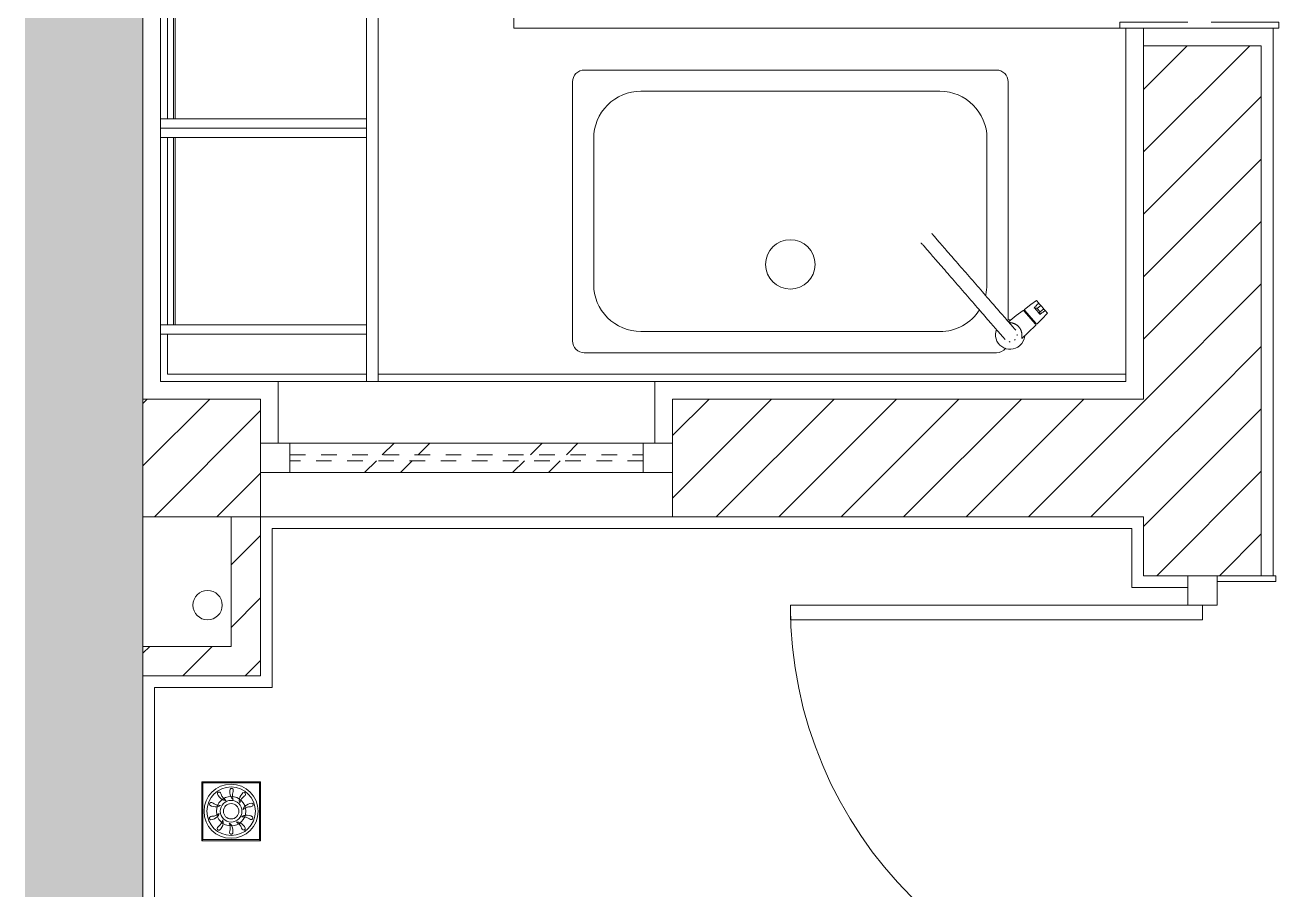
# Model space of a CAD drawing. Header units: millimetres. Extents: x 2743 to 23161, y 1473 to 16816.
# Drawn here: x 5790 to 7920, y 4401 to 5870 of the extents above; entities that cross this region are included whole.
import ezdxf

# ---------------------------------------------------------------- set-up
doc = ezdxf.new("R2010")
doc.units = ezdxf.units.MM
doc.linetypes.add('JZ-I-虚线', pattern=[52.92, 26.46, -26.46])
for name, color, linetype, lineweight, true_color in [('A-DETL-2', 250, 'Continuous', 5, 0x333333), ('A-DETL-GENF-4', 1, 'Continuous', 5, 0xff0000), ('A-DOOR', 30, 'Continuous', 9, 0xff7f00), ('A-DOOR-1', 4, 'Continuous', 9, 0x00ffff), ('A-DOOR-2', 4, 'Continuous', 5, 0x00ffff), ('A-GENM-5', 7, 'Continuous', 9, 0x008000), ('A-GENM-6', 7, 'Continuous', 5, 0x008000), ('A-GENM-9', 7, 'Continuous', 9, 0xff8080), ('A-GLAZ', 4, 'Continuous', 18, 0x00ffff), ('A-GLAZ-1', 4, 'JZ-I-虚线', 9, 0x00ffff), ('A-GLAZ-CWMG', 7, 'Continuous', 9, 0x00c8c8), ('A-GLAZ-CWMG-1', 9, 'Continuous', 5, 0x808080), ('A-新建墙体', 7, 'Continuous', 18, 0x848400), ('A-新建墙体-1', 9, 'Continuous', 18, 0x808080), ('A-新建墙体-2', 9, 'Continuous', 5, 0x808080), ('A-新建墙体-3', 7, 'Continuous', 9, 0xff8080), ('F-SPRN-1', 1, 'Continuous', 5, 0xff0000), ('P-PIPE-1', 3, 'Continuous', 9, 0x00ff00), ('P-PIPE-2', 3, 'Continuous', 5, 0x00ff00), ('Q-CASE', 7, 'Continuous', 9, 0x7f5f3f), ('Q-CASE-1', 7, 'Continuous', 9, 0x7f603f), ('Q-CASE-2', 7, 'Continuous', 5, 0x7f603f), ('Q-CASE-3', 7, 'Continuous', 5, 0x7f5f3f)]:
    doc.layers.add(name, color=color, linetype=linetype, lineweight=lineweight, true_color=true_color)
pattern_1 = [(45, (7626.65, 1984.6), (-53.033, 53.033), [])]

# ---------------------------------------------------------------- blocks, each defined once
blk = doc.blocks.new('窗嵌板_单扇平开无框铝窗 - 窗嵌板_单扇平开无框铝窗-14616557-02平面布置及立面索引')
at = {"layer": 'A-GLAZ-1'}
for p, q in [((-300, -5), (-300, 5)), ((-300, 5), (300, 5)), ((300, 5), (300, -5)), ((300, -5), (-300, -5))]:
    blk.add_line(p, q, dxfattribs=at)
blk = doc.blocks.new('矩形竖梃 - 矩形竖梃-V8-02平面布置及立面索引')
at = {"layer": 'A-GLAZ-CWMG'}
for p, q in [((0, 25), (-50, 25)), ((-50, 25), (-50, 5)), ((0, -25), (0, 25)), ((-50, -5.5), (-50, -25)), ((-50, -25), (0, -25))]:
    blk.add_line(p, q, dxfattribs=at)
blk = doc.blocks.new('矩形竖梃 - 矩形竖梃-V9-02平面布置及立面索引')
at = {"layer": 'A-GLAZ-CWMG'}
for p, q in [((-50, 25), (0, 25)), ((-50, 5), (-50, 25)), ((0, 25), (0, -25)), ((-50, -25), (-50, -5.5)), ((0, -25), (-50, -25))]:
    blk.add_line(p, q, dxfattribs=at)
blk = doc.blocks.new('矩形竖梃 - 矩形竖梃-V10-02平面布置及立面索引')
at = {"layer": 'A-GLAZ-CWMG-1'}
h = blk.add_hatch(dxfattribs=at)
h.set_pattern_fill('FP_4', color=256, style=0, pattern_type=2)
h.set_pattern_definition([(45, (0, 0), (-125.724, 125.724), []), (45, (0, 190.5), (-125.724, 125.724), [])])
h.paths.add_polyline_path([(-943.9, 3125), (-786.6, 3125), (-786.6, 3145), (-1386.6, 3145), (-1386.6, 3125)], flags=0)
h.paths.add_polyline_path([(-1386.6, 3155), (-786.6, 3155.5), (-786.6, 3175), (-1386.6, 3175), (-1386.6, 3155.5)], flags=0)
at = {"layer": 'A-GLAZ-CWMG'}
for p, q in [((-786.6, 3175), (-1386.6, 3175)), ((-786.6, 3125), (-1386.6, 3125))]:
    blk.add_line(p, q, dxfattribs=at)
blk = doc.blocks.new('门嵌板_单开门2 - 门嵌板_单开门2-14619621-02平面布置及立面索引')
at = {"layer": 'A-DOOR-2'}
for p, q in [((350, 700), (325, 700)), ((325, 700), (325, 0)), ((350, 0), (350, 700)), ((350, 0), (325, 0))]:
    blk.add_line(p, q, dxfattribs=at)
blk.add_arc((350, 0), 700, 90, 180, dxfattribs=at)
blk = doc.blocks.new('矩形竖梃 - 矩形竖梃-14614923-02平面布置及立面索引')
at = {"layer": 'A-GLAZ-CWMG'}
for p, q in [((0, 25), (-50, 25)), ((0, -25), (0, 25)), ((-50, 0), (-50, -25)), ((-50, -25), (0, -25))]:
    blk.add_line(p, q, dxfattribs=at)
blk = doc.blocks.new('JZ-I-金属门套_门楣 - JZ-I-金属门套_门楣-14991149-02平面布置及立面索引')
at = {"layer": 'A-DOOR'}
for p, q in [((-390, 15), (-400, 15)), ((-400, 15), (-400, 10)), ((-390, -85), (-390, 15)), ((400, 15), (390, 15)), ((390, 15), (390, -85)), ((400, 10), (400, 15))]:
    blk.add_line(p, q, dxfattribs=at)
blk = doc.blocks.new('JZ-I-L型台面_薄台面 - 标准-14989255-02平面布置及立面索引')
at = {"layer": 'Q-CASE-2'}
for p, q in [((56.7, -12), (56.7, -350)), ((56.7, -12), (124.7, -12)), ((140.7, -12), (458.7, -12)), ((490.7, -12), (1258.7, -12)), ((1290.7, -12), (1488.7, -12)), ((1504.7, -12), (1944.7, -12)), ((1960.7, -12), (2158.7, -12)), ((2190.7, -12), (2958.7, -12)), ((2974.7, -12), (3022.7, -12)), ((3022.7, -12), (3022.7, -350)), ((56.7, -370), (56.7, -1640)), ((3022.7, -370), (3022.7, -600)), ((644.7, -600), (644.7, -1630)), ((644.7, -600), (3034.7, -600)), ((644.7, -1630), (644.7, -600)), ((644.7, -600), (3022.7, -600)), ((3022.7, -600), (3034.7, -600))]:
    blk.add_line(p, q, dxfattribs=at)
blk = doc.blocks.new('LH-I-装饰板 - 标准-14738857-02平面布置及立面索引')
at = {"layer": 'Q-CASE-3'}
for p, q in [((-10, 2990), (10, 2990)), ((-10, 2990), (-10, 0)), ((10, 2990), (10, 0)), ((10, 0), (-10, 0))]:
    blk.add_line(p, q, dxfattribs=at)
blk = doc.blocks.new('LH-I-橱柜吊柜_对开吊柜-600_1100宽 - 宽800x深370x高700-14524510-02平面布置及立面索引')
at = {"layer": 'Q-CASE-2'}
for p, q in [((-384, 0), (-400, 0)), ((-400, 0), (-400, -350)), ((-384, -350), (-384, 0)), ((400, 0), (384, 0)), ((384, 0), (384, -350)), ((400, -350), (400, 0)), ((384, -22), (-384, -22)), ((-384, -25), (384, -25))]:
    blk.add_line(p, q, dxfattribs=at)
blk = doc.blocks.new('LH-I-橱柜吊柜_单开吊柜-250_600宽 - 宽350x深370x高700-14739465-02平面布置及立面索引')
at = {"layer": 'Q-CASE-2'}
for p, q in [((-175, 350), (-175, 0)), ((-159, 0), (-159, 350)), ((159, 350), (159, 0)), ((175, 0), (175, 350)), ((159, 25), (-159, 25)), ((-159, 22), (159, 22)), ((-175, 0), (-159, 0)), ((159, 0), (175, 0))]:
    blk.add_line(p, q, dxfattribs=at)
blk = doc.blocks.new('LH-I-高抛龙头 - 标准-13362268-02平面布置及立面索引')
at = {"layer": 'P-PIPE-2'}
for p, q in [((45.5, 14.3), (44.2, 14.3)), ((44.2, 10.1), (44.2, 14.3)), ((44.2, 14.3), (44.2, -14.3)), ((45.5, 14.3), (45.5, -14.3)), ((63.6, 3.2), (63.6, -4.5)), ((71.6, 3.2), (63.6, 3.2)), ((71.6, 8.5), (71.6, 14.3)), ((71.6, -4.5), (71.6, 3.2)), ((44.2, -13.2), (44.2, -10.1)), ((44.2, -14.3), (45.5, -14.3)), ((45.5, -14.3), (45.5, -10.1)), ((63.6, -4.5), (71.6, -4.5)), ((71.6, -14.3), (71.6, -8.5))]:
    blk.add_line(p, q, dxfattribs=at)
at = {"layer": 'P-PIPE-2', "flags": 128}
for points in [[(-12, 217), (-12, 216.9), (-12, 216.6), (-12, 216.2), (-12, 215.6), (-12, 214.8), (-12, 213.8), (-12, 212.7), (-12, 211.4), (-12, 210), (-12, 208.4), (-12, 206.6), (-12, 204.7), (-12, 202.6), (-12, 200.4), (-12, 198), (-12, 195.5), (-12, 192.8), (-12, 190), (-12, 187.1), (-12, 184.1), (-12, 180.9), (-12, 177.6), (-12, 174.2), (-12, 170.7), (-12, 167.1), (-12, 163.4), (-12, 159.6), (-12, 155.7), (-12, 151.8), (-12, 147.8), (-12, 143.7), (-12, 139.6), (-12, 135.4), (-12, 131.2), (-12, 126.9), (-12, 122.6), (-12, 118.3), (-12, 114), (-12, 109.6), (-12, 105.3), (-12, 101), (-12, 96.7), (-12, 92.4), (-12, 88.1), (-12, 83.8), (-12, 79.6), (-12, 75.5), (-12, 71.4), (-12, 67.3), (-12, 63.3), (-12, 59.4), (-12, 55.6), (-12, 51.9), (-12, 48.2), (-12, 44.6), (-12, 41.2), (-12, 37.8), (-12, 34.6), (-12, 31.5), (-12, 28.5), (-12, 25.6), (-12, 22.9), (-12, 20.3), (-12, 17.8), (-12, 15.5), (-12, 13.4), (-12, 11.4), (-12, 9.5), (-12, 7.8), (-12, 6.3), (-12, 4.9), (-12, 3.7), (-12, 2.7), (-12, 1.8), (-12, 1.1), (-12, 0.6), (-12, 0.2), (-12, 0), (-12, 0)], [(12, 0), (12, 0.1), (12, 0.3), (12, 0.8), (12, 1.4), (12, 2.2), (12, 3.1), (12, 4.2), (12, 5.5), (12, 7), (12, 8.6), (12, 10.3), (12, 12.3), (12, 14.3), (12, 16.6), (12, 18.9), (12, 21.5), (12, 24.1), (12, 26.9), (12, 29.8), (12, 32.9), (12, 36.1), (12, 39.4), (12, 42.8), (12, 46.3), (12, 49.9), (12, 53.6), (12, 57.3), (12, 61.2), (12, 65.2), (12, 69.2), (12, 73.2), (12, 77.4), (12, 81.6), (12, 85.8), (12, 90), (12, 94.3), (12, 98.6), (12, 103), (12, 107.3), (12, 111.6), (12, 116), (12, 120.3), (12, 124.6), (12, 128.9), (12, 133.1), (12, 137.3), (12, 141.5), (12, 145.6), (12, 149.6), (12, 153.6), (12, 157.5), (12, 161.4), (12, 165.1), (12, 168.8), (12, 172.3), (12, 175.8), (12, 179.1), (12, 182.4), (12, 185.5), (12, 188.5), (12, 191.3), (12, 194.1), (12, 196.7), (12, 199.1), (12, 201.4), (12, 203.6), (12, 205.6), (12, 207.5), (12, 209.2), (12, 210.7), (12, 212.1), (12, 213.3), (12, 214.3), (12, 215.2), (12, 215.9), (12, 216.4), (12, 216.7), (12, 216.9), (12, 217)], [(11.3, 18), (28.9, 17.4), (43.5, 16.4)], [(43.5, 16.4), (43.6, 16.4), (43.6, 16.4), (43.6, 16.4), (43.6, 16.4), (43.7, 16.4), (43.7, 16.4), (43.7, 16.4), (43.8, 16.4), (43.8, 16.4), (43.8, 16.3), (43.8, 16.3), (43.9, 16.3), (43.9, 16.3), (43.9, 16.3), (43.9, 16.3), (44, 16.2), (44, 16.2), (44, 16.2), (44, 16.2), (44, 16.2), (44.1, 16.1), (44.1, 16.1), (44.1, 16.1), (44.1, 16.1), (44.1, 16), (44.1, 16), (44.1, 16), (44.2, 16), (44.2, 15.9), (44.2, 15.9), (44.2, 15.9), (44.2, 15.8), (44.2, 15.8), (44.2, 15.8), (44.2, 15.8), (44.2, 15.7), (44.2, 15.7), (44.2, 15.7)], [(44.2, 15.7), (44.2, 15.7), (44.2, 15.6), (44.2, 15.6), (44.2, 15.5), (44.2, 15.4), (44.2, 15.2), (44.2, 15.1), (44.2, 14.9), (44.2, 14.7), (44.2, 14.4), (44.2, 14.2), (44.2, 13.9), (44.2, 13.6), (44.2, 13.3), (44.2, 12.9), (44.2, 12.6), (44.2, 12.2), (44.2, 11.8), (44.2, 11.4)], [(44.2, -15.7), (44.2, -15.7), (44.2, -15.6), (44.2, -15.6), (44.2, -15.5), (44.2, -15.4), (44.2, -15.2), (44.2, -15.1), (44.2, -14.9), (44.2, -14.7), (44.2, -14.4), (44.2, -14.2), (44.2, -13.9), (44.2, -13.6), (44.2, -13.3), (44.2, -12.9), (44.2, -12.6), (44.2, -12.2), (44.2, -11.8), (44.2, -11.4), (44.2, -10.9), (44.2, -10.5), (44.2, -10), (44.2, -9.5), (44.2, -9), (44.2, -8.5), (44.2, -7.9), (44.2, -7.4), (44.2, -6.8), (44.2, -6.3), (44.2, -5.7), (44.2, -5.1), (44.2, -4.5), (44.2, -3.9), (44.2, -3.3), (44.2, -2.7), (44.2, -2), (44.2, -1.4), (44.2, -0.8), (44.2, -0.2), (44.2, 0.5), (44.2, 1.1), (44.2, 1.7), (44.2, 2.3), (44.2, 3), (44.2, 3.6), (44.2, 4.2), (44.2, 4.8), (44.2, 5.4), (44.2, 6), (44.2, 6.5), (44.2, 7.1), (44.2, 7.6), (44.2, 8.2), (44.2, 8.7), (44.2, 9.2), (44.2, 9.7), (44.2, 10.2), (44.2, 10.7), (44.2, 11.1), (44.2, 11.6), (44.2, 12), (44.2, 12.4), (44.2, 12.8), (44.2, 13.1), (44.2, 13.4), (44.2, 13.8), (44.2, 14), (44.2, 14.3), (44.2, 14.6), (44.2, 14.8), (44.2, 15), (44.2, 15.2), (44.2, 15.3), (44.2, 15.4), (44.2, 15.5), (44.2, 15.6), (44.2, 15.7), (44.2, 15.7), (44.2, 15.7)], [(44.2, 10.9), (44.2, 10.5), (44.2, 10)], [(45.5, 15.2), (45.5, 15.3), (45.5, 15.3), (45.5, 15.4), (45.5, 15.4), (45.5, 15.4), (45.5, 15.5), (45.5, 15.5), (45.5, 15.5), (45.6, 15.6), (45.6, 15.6), (45.6, 15.6), (45.6, 15.7), (45.6, 15.7), (45.6, 15.7), (45.7, 15.8), (45.7, 15.8), (45.7, 15.8), (45.7, 15.8), (45.7, 15.9), (45.8, 15.9), (45.8, 15.9), (45.8, 15.9), (45.9, 16), (45.9, 16), (45.9, 16), (45.9, 16), (46, 16), (46, 16.1), (46, 16.1), (46.1, 16.1), (46.1, 16.1), (46.1, 16.1), (46.2, 16.1), (46.2, 16.1), (46.2, 16.1), (46.3, 16.1), (46.3, 16.2), (46.4, 16.2), (46.4, 16.2), (46.4, 16.2), (46.4, 16.2)], [(45.5, 13.4), (45.5, 13.7), (45.5, 13.9), (45.5, 14.1), (45.5, 14.4), (45.5, 14.6), (45.5, 14.7), (45.5, 14.9), (45.5, 15), (45.5, 15.1), (45.5, 15.2), (45.5, 15.2), (45.5, 15.2), (45.5, 15.2)], [(45.5, 15.2), (45.5, 15.2), (45.5, 15.2), (45.5, 15.1), (45.5, 15.1), (45.5, 14.9), (45.5, 14.8), (45.5, 14.7), (45.5, 14.5), (45.5, 14.3), (45.5, 14), (45.5, 13.8), (45.5, 13.5), (45.5, 13.2), (45.5, 12.9), (45.5, 12.6), (45.5, 12.2), (45.5, 11.9), (45.5, 11.5), (45.5, 11.1), (45.5, 10.6), (45.5, 10.2), (45.5, 9.7), (45.5, 9.2), (45.5, 8.7), (45.5, 8.2), (45.5, 7.7), (45.5, 7.2), (45.5, 6.6), (45.5, 6.1), (45.5, 5.5), (45.5, 5), (45.5, 4.4), (45.5, 3.8), (45.5, 3.2), (45.5, 2.6), (45.5, 2), (45.5, 1.4), (45.5, 0.8), (45.5, 0.2), (45.5, -0.4), (45.5, -1.1), (45.5, -1.7), (45.5, -2.3), (45.5, -2.9), (45.5, -3.5), (45.5, -4.1), (45.5, -4.6), (45.5, -5.2), (45.5, -5.8), (45.5, -6.3), (45.5, -6.9), (45.5, -7.4), (45.5, -8), (45.5, -8.5), (45.5, -9), (45.5, -9.5), (45.5, -9.9), (45.5, -10.4), (45.5, -10.8), (45.5, -11.2), (45.5, -11.6), (45.5, -12), (45.5, -12.4), (45.5, -12.7), (45.5, -13.1), (45.5, -13.4), (45.5, -13.7), (45.5, -13.9), (45.5, -14.1), (45.5, -14.4), (45.5, -14.6), (45.5, -14.7), (45.5, -14.9), (45.5, -15), (45.5, -15.1), (45.5, -15.2), (45.5, -15.2), (45.5, -15.2), (45.5, -15.2)], [(46.4, 16.2), (60.2, 15.4), (71.6, 14.3)], [(43.5, -16.4), (25.4, -17.6), (10.7, -18)], [(44.2, -15.7), (44.2, -15.7), (44.2, -15.7), (44.2, -15.8), (44.2, -15.8), (44.2, -15.8), (44.2, -15.9), (44.2, -15.9), (44.2, -15.9), (44.2, -16), (44.1, -16), (44.1, -16), (44.1, -16), (44.1, -16.1), (44.1, -16.1), (44.1, -16.1), (44.1, -16.1), (44, -16.2), (44, -16.2), (44, -16.2), (44, -16.2), (44, -16.2), (43.9, -16.3), (43.9, -16.3), (43.9, -16.3), (43.9, -16.3), (43.8, -16.3), (43.8, -16.3), (43.8, -16.4), (43.8, -16.4), (43.7, -16.4), (43.7, -16.4), (43.7, -16.4), (43.6, -16.4), (43.6, -16.4), (43.6, -16.4), (43.6, -16.4), (43.5, -16.4), (43.5, -16.4)], [(44.2, -10.7), (44.2, -11.1), (44.2, -11.6), (44.2, -12)], [(44.2, -13.4), (44.2, -13.8), (44.2, -14), (44.2, -14.3), (44.2, -14.6), (44.2, -14.8), (44.2, -15), (44.2, -15.2), (44.2, -15.3), (44.2, -15.4), (44.2, -15.5), (44.2, -15.6), (44.2, -15.7), (44.2, -15.7), (44.2, -15.7)], [(45.5, -15.2), (45.5, -15.2), (45.5, -15.2), (45.5, -15.1), (45.5, -15.1), (45.5, -14.9), (45.5, -14.8), (45.5, -14.7), (45.5, -14.5), (45.5, -14.3), (45.5, -14), (45.5, -13.8), (45.5, -13.5), (45.5, -13.2), (45.5, -12.9), (45.5, -12.6), (45.5, -12.2), (45.5, -11.9), (45.5, -11.5), (45.5, -11.1), (45.5, -10.6), (45.5, -10.2)], [(46.4, -16.2), (46.4, -16.2), (46.4, -16.2), (46.3, -16.2), (46.3, -16.1), (46.3, -16.1), (46.2, -16.1), (46.2, -16.1), (46.1, -16.1), (46.1, -16.1), (46.1, -16.1), (46, -16.1), (46, -16.1), (46, -16), (45.9, -16), (45.9, -16), (45.9, -16), (45.9, -16), (45.8, -16), (45.8, -15.9), (45.8, -15.9), (45.7, -15.9), (45.7, -15.8), (45.7, -15.8), (45.7, -15.8), (45.7, -15.8), (45.6, -15.7), (45.6, -15.7), (45.6, -15.7), (45.6, -15.6), (45.6, -15.6), (45.6, -15.6), (45.5, -15.5), (45.5, -15.5), (45.5, -15.5), (45.5, -15.4), (45.5, -15.4), (45.5, -15.4), (45.5, -15.3), (45.5, -15.3), (45.5, -15.3), (45.5, -15.2)], [(71.6, -14.3), (57.8, -15.6), (46.4, -16.2)]]:
    blk.add_lwpolyline(points, dxfattribs=at)
at = {"layer": 'P-PIPE-2'}
for radius, start, end in [(25, 118.3347, 270), (25, 46.9516, 62.3141), (12.2, 176.6565, 184.4797), (12.2, 355.5203, 3.4649), (12.2, 220.5203, 229.4797), (12.2, 265.5203, 270), (12.2, 270, 274.4797), (25, 270, 313.0484), (12.2, 310.5203, 319.4797)]:
    blk.add_arc((0, 0), radius, start, end, dxfattribs=at)
for points, knots in [([(11.6, 16.8), (11.7, 16.7), (11.8, 16.7), (12, 16.5), (12.3, 16.1), (13, 15.5), (13.7, 14.8), (14.1, 14.3), (14.4, 14), (14.6, 13.8), (14.8, 13.5), (15, 13.2), (15.5, 12.6), (16.1, 11.7), (16.7, 10.7), (17.2, 9.9), (17.5, 9.2), (17.8, 8.6), (18.2, 7.6), (18.6, 6.4), (19.1, 4.9), (19.4, 3.3), (19.5, 1.7), (19.6, 0), (19.5, -1.7), (19.4, -3.3), (19.1, -4.9), (18.6, -6.4), (18.2, -7.6), (17.8, -8.4), (17.6, -8.9), (17.5, -9.3), (17.3, -9.7), (16.9, -10.4), (16.5, -11.1), (15.9, -12), (15.3, -12.8), (14.9, -13.3), (14.6, -13.7), (14.5, -13.9), (14.1, -14.4), (13.6, -14.9), (12.8, -15.7), (12.1, -16.3), (11.7, -16.7), (11.6, -16.8), (11.4, -17), (11.1, -17.4), (10.8, -17.9), (10.7, -18), (10.7, -18)], [0.1111111, 0.1111111, 0.1111111, 0.1111111, 0.1180556, 0.125, 0.1388889, 0.1666667, 0.1944444, 0.2083333, 0.2152778, 0.2222222, 0.2291667, 0.2361111, 0.25, 0.2777778, 0.3055556, 0.3194444, 0.3333333, 0.3472222, 0.3611111, 0.3888889, 0.4166667, 0.4444444, 0.4722222, 0.5, 0.5277778, 0.5555556, 0.5833333, 0.6111111, 0.6388889, 0.6527778, 0.6597222, 0.6666667, 0.6770833, 0.6875, 0.7083333, 0.7291667, 0.75, 0.7708333, 0.7760417, 0.78125, 0.7916667, 0.8125, 0.8333333, 0.875, 0.8854167, 0.890625, 0.8958333, 0.9166667, 0.9583333, 1, 1, 1, 1]), ([(60.5, -7.5), (60.8, -5.7), (61, -2.1), (60.9, 3.3), (60.7, 6.3), (60.5, 7.6)], [0, 0, 0, 0, 0.4, 0.7, 1, 1, 1, 1]), ([(64.2, 3.4), (64.2, 3.5), (64.1, 3.6), (63.8, 3.8), (63.6, 3.9), (63.4, 4.1), (63.1, 4.3), (62.8, 4.6), (62.3, 5.1), (61.6, 5.9), (60.9, 7), (60.5, 7.6)], [-0.6, -0.6, -0.6, -0.6, -0.5, -0.45, -0.4, -0.35, -0.3, -0.25, -0.2, -0.1, 0, 0, 0, 0]), ([(60.5, -7.5), (61, -6.6), (61.6, -5.6), (62.3, -4.7), (62.8, -4.2), (63.2, -3.9), (63.5, -3.7), (63.6, -3.6), (63.7, -3.6)], [-1, -1, -1, -1, -0.875, -0.8125, -0.75, -0.6875, -0.625, -0.5834944, -0.5834944, -0.5834944, -0.5834944])]:
    blk.add_open_spline(points, degree=3, knots=knots, dxfattribs=at)
for points in [[(60.5, 7.6), (62.4, 7.7), (66.1, 8), (69.7, 8.3), (71.6, 8.5)], [(71.6, 3.3), (71.6, 3.6), (71.6, 5.1), (71.6, 8.6)], [(71.6, -8.5), (69.7, -8.2), (66.1, -7.8), (62.4, -7.6), (60.5, -7.5)], [(71.6, -8.5), (71.6, -6.9), (71.6, -6.2), (71.6, -5.9)]]:
    blk.add_open_spline(points, degree=3, dxfattribs=at)
blk = doc.blocks.new('I-X-厨盆-平面详图 - I-X-厨盆-平面详图-13362273-02平面布置及立面索引')
at = {"layer": 'A-GENM-6'}
for p, q in [((350, 0), (-350, 0)), ((370, -460), (370, -20)), ((-254, -36), (254, -36)), ((-370, -55.4), (-370, -83.6)), ((-370, -83.6), (-370, -460)), ((-334, -364), (-334, -116)), ((334, -116), (334, -364)), ((254, -444), (-254, -444)), ((-350, -480), (350, -480))]:
    blk.add_line(p, q, dxfattribs=at)
blk.add_circle((0, -150), 42, dxfattribs=at)
for centre, radius, start, end in [((-350, -20), 20, 90, 143.2088), ((350, -20), 20, 360, 90), ((-254, -116), 80, 90, 147.5492), ((254, -116), 80, 360, 90), ((-254, -116), 80, 167.2055, 180), ((-254, -364), 80, 180, 270), ((254, -364), 80, 270, 0), ((-350, -460), 20, 180, 270), ((350, -460), 20, 270, 0)]:
    blk.add_arc(centre, radius, start, end, dxfattribs=at)
blk = doc.blocks.new('LH-I-洗衣机地漏 - 洗衣机地漏-13738707-02平面布置及立面索引')
at = {"layer": 'A-DETL-GENF-4'}
for p, q in [((-50, 50), (50, 50)), ((-50, 50), (-50, -50)), ((-48.2, 48.2), (-50, 50)), ((-48.2, 48.2), (48.2, 48.2)), ((-48.2, 48.2), (-48.2, -48.2)), ((48.2, 48.2), (50, 50)), ((48.2, -48.2), (48.2, 48.2)), ((50, -50), (50, 50)), ((-18, 9.8), (-19.1, 9.1)), ((-8.9, 18.5), (-10.2, 18.5)), ((3.6, 20.2), (2.5, 21)), ((14.7, 14.3), (14.3, 15.6)), ((20.2, 3), (20.7, 4.3)), ((-20.2, -3.6), (-20.6, -4.9)), ((-14.3, -14.7), (-13.9, -16)), ((-3, -20.2), (-2, -21.1)), ((9.3, -18.2), (10.7, -18.3)), ((18.2, -9.3), (19.3, -8.6)), ((-50, -50), (-48.2, -48.2)), ((-50, -50), (50, -50)), ((-48.2, -48.2), (48.2, -48.2)), ((50, -50), (48.2, -48.2))]:
    blk.add_line(p, q, dxfattribs=at)
for centre, radius, start, end in [((0, 0), 46, 0, 180), ((0, 0), 41.2, 0, 180), ((0, 0), 25, 0, 180), ((-20.5, 29.8), 2.86, 25.1603, 186.7161), ((-5.6, 36.6), 19.1, 201.8849, 240.359), ((-172.3, -41.5), 170.6, 23.7101, 25.1603), ((-0.5, 33.7), 17, 203.1152, 220.9288), ((8.7, 41.7), 29.1, 220.9288, 232.952), ((16.8, 33), 19.1, 166.1935, 204.6675), ((0.8, 36.1), 2.86, 349.4688, 151.0247), ((9.6, 29.6), 11.1, 204.6675, 230.8871), ((19.3, 27.7), 17, 167.4237, 185.2374), ((31.4, 28.8), 29.1, 185.2374, 197.2605), ((-164.1, 66.8), 170.6, 348.0186, 349.4688), ((32.9, 17), 19.1, 130.502, 168.976), ((31.8, 11.2), 17, 131.7322, 149.5459), ((21.7, 28.9), 2.86, 313.7774, 115.3332), ((-94.3, 150), 170.6, 312.3272, 313.7774), ((0, 0), 46, 180, 360), ((-34, 12.2), 2.86, 60.8517, 222.4076), ((-25.9, 26.4), 19.1, 237.5764, 276.0504), ((-115.7, -134.2), 170.6, 59.4016, 60.8517), ((-20.1, 27.1), 17, 238.8066, 256.6203), ((-17.3, 38.9), 29.1, 256.6203, 268.6434), ((-25, 18.5), 11.1, 276.0504, 302.27), ((0, 0), 18.4, 0, 180), ((-9.5, 29.6), 11.1, 240.359, 266.5786), ((0, 0), 13.1, 0, 180), ((25, 18.5), 11.1, 168.976, 195.1956), ((42.3, 5.1), 29.1, 149.5459, 161.569), ((37.3, -20.6), 29.1, 113.8545, 125.8776), ((31.1, 0.4), 11.1, 133.2846, 159.5042), ((36.6, -5.4), 19.1, 94.8105, 133.2846), ((32.4, -9.4), 17, 96.0408, 113.8545), ((10.9, 176.9), 170.6, 276.6357, 278.0859), ((34.5, 10.8), 2.86, 278.0859, 79.6417), ((0, 0), 41.2, 180, 360), ((-34.2, -11.7), 2.86, 99.6286, 261.1844), ((-6.1, -177.1), 170.6, 98.1784, 99.6286), ((-36.7, 4.4), 19.1, 276.3532, 314.8273), ((-32.6, 8.5), 17, 277.5835, 295.3972), ((-37.9, 19.5), 29.1, 295.3972, 307.4203), ((0, 0), 25, 180, 0), ((-31.1, -1.2), 11.1, 314.8273, 341.0469), ((-31.5, -12.1), 17, 313.2749, 331.0886), ((-32.4, -17.9), 19.1, 312.0447, 350.5187), ((0, 0), 18.4, 180, 0), ((-42.1, -6.2), 29.1, 331.0886, 343.1117), ((-24.5, -19.2), 11.1, 350.5187, 16.7383), ((0, 0), 13.1, 180, 360), ((-30.6, -29.6), 29.1, 6.7801, 18.8032), ((-8.7, -29.9), 11.1, 26.2102, 52.4298), ((-7.6, -41.9), 29.1, 42.4716, 54.4947), ((10.3, -29.4), 11.1, 61.9017, 88.1213), ((6.6, -36.4), 19.1, 23.4276, 61.9017), ((18.3, -38.5), 29.1, 78.163, 90.1861), ((25.5, -17.8), 11.1, 97.5931, 123.8127), ((26.6, -25.7), 19.1, 59.1191, 97.5931), ((20.8, -26.5), 17, 60.3493, 78.163), ((112, 137.3), 170.6, 240.9443, 242.3944), ((34.3, -11.3), 2.86, 242.3944, 43.9503), ((-20.9, -29.5), 2.86, 135.3201, 296.8759), ((98.3, -147.4), 170.6, 133.8699, 135.3201), ((165.9, -62.3), 170.6, 169.5613, 171.0115), ((0.2, -36.1), 2.86, 171.0115, 332.5674), ((-18.5, -28.2), 17, 348.9664, 6.7801), ((-15.9, -33.4), 19.1, 347.7362, 26.2102), ((1.4, -33.7), 17, 24.6579, 42.4716), ((171.1, 46.1), 170.6, 205.2528, 206.703), ((21.3, -29.2), 2.86, 206.703, 8.2588)]:
    blk.add_arc(centre, radius, start, end, dxfattribs=at)
blk = doc.blocks.new('JZ-I-金属门套_门楣 - JZ-I-金属门套_门楣 2-15087348-02平面布置及立面索引')
at = {"layer": 'A-DOOR'}
for p, q in [((-1410, 20), (-1420, 20)), ((-1420, 20), (-1420, 10)), ((-1410, -95), (-1410, 20)), ((1420, 20), (1410, 20)), ((1410, 20), (1410, -95)), ((1420, 10), (1420, 20)), ((-1420, -10), (-1420, -210)), ((1420, -210), (1420, -10)), ((-1410, -250), (-1410, -135)), ((1410, -135), (1410, -250)), ((-1420, -240), (-1420, -250)), ((-1420, -250), (-1410, -250)), ((1410, -250), (1420, -250)), ((1420, -250), (1420, -240))]:
    blk.add_line(p, q, dxfattribs=at)

msp = doc.modelspace()

# ---------------------------------------------------------------- hatches: boundary and pattern name
at = {"layer": 'A-新建墙体-1'}
msp.add_hatch(color=256, dxfattribs=at).paths.add_polyline_path([(5790.1, 3834.6), (5990.1, 3834.6), (5990.1, 7034.2), (5790.1, 7034.1), (5790.1, 3834.6)], flags=0)
at = {"layer": 'A-新建墙体-2'}
h = msp.add_hatch(dxfattribs=at)
h.set_pattern_fill('FP_1', color=256, style=0, pattern_type=2)
h.set_pattern_definition(pattern_1)
h.paths.add_polyline_path([(7890.1, 5234.6), (7890.1, 5834.6), (7690.1, 5834.6), (7690.1, 5234.6)], flags=0)
h.paths.add_polyline_path([(7890.1, 8734.6), (7890.1, 8834.6), (7690.1, 8834.6), (7690.1, 8734.6), (7800.1, 8734.6)], flags=0)
h = msp.add_hatch(dxfattribs=at)
h.set_pattern_fill('FP_1', color=256, style=0, pattern_type=2)
h.set_pattern_definition(pattern_1)
h.paths.add_polyline_path([(7576.6, 5034.6), (7690.1, 5034.6), (7690.1, 5234.6), (6890.1, 5234.6), (6890.1, 5034.6)], flags=0)
h.paths.add_polyline_path([(6190.1, 5034.6), (6190.1, 5234.6), (5990.1, 5234.6), (5990.1, 5034.6)], flags=0)
h = msp.add_hatch(dxfattribs=at)
h.set_pattern_fill('FP_1', color=256, style=0, pattern_type=2)
h.set_pattern_definition(pattern_1)
h.paths.add_polyline_path([(7690.1, 4034.6), (7890.1, 4034.6), (7890.1, 4134.6), (7690.1, 4134.6)], flags=0)
h.paths.add_polyline_path([(7890.1, 4934.6), (7890.1, 5234.6), (7690.1, 5234.6), (7690.1, 4934.6)], flags=0)
h = msp.add_hatch(dxfattribs=at)
h.set_pattern_fill('FP_1', color=256, style=0, pattern_type=2)
h.set_pattern_definition(pattern_1)
h.paths.add_polyline_path([(6190.1, 4814.6), (6190.1, 5034.6), (6140.1, 5034.6), (6140.1, 4814.6)], flags=0)
h = msp.add_hatch(dxfattribs=at)
h.set_pattern_fill('FP_1', color=256, style=0, pattern_type=2)
h.set_pattern_definition(pattern_1)
h.paths.add_polyline_path([(5990.1, 4764.6), (6190.1, 4764.6), (6190.1, 4814.6), (5990.1, 4814.6)], flags=0)

# ---------------------------------------------------------------- linework, layer by layer
at = {"layer": 'A-DETL-2'}
msp.add_circle((6100.1, 4884.6), 25, dxfattribs=at)
at = {"layer": 'A-GENM-9'}
for p, q in [((6220.1, 5264.6), (6370.1, 5264.6)), ((6390.1, 5264.6), (6860.1, 5264.6)), ((6860.1, 5264.6), (6860.1, 5159.6)), ((6890.1, 5159.6), (6890.1, 5234.6)), ((6860.1, 5159.6), (6890.1, 5159.6))]:
    msp.add_line(p, q, dxfattribs=at)
at = {"layer": 'A-新建墙体'}
for p, q in [((5990.1, 8514.6), (5990.1, 3334.6)), ((7690.1, 5834.6), (7690.1, 5234.6)), ((7890.1, 5834.6), (7690.1, 5834.6)), ((7890.1, 4934.6), (7890.1, 5834.6)), ((6190.1, 5234.6), (5990.1, 5234.6)), ((6190.1, 5234.6), (6190.1, 4764.6)), ((7690.1, 5234.6), (6890.1, 5234.6)), ((6890.1, 5234.6), (6890.1, 5034.6)), ((7690.1, 5034.6), (5990.1, 5034.6)), ((6140.1, 5034.6), (6140.1, 4814.6)), ((6190.1, 4764.6), (6190.1, 5034.6)), ((7690.1, 5034.6), (7690.1, 4934.6)), ((6210.1, 5014.6), (7670.1, 5014.6)), ((6210.1, 4744.6), (6210.1, 5014.6)), ((7670.1, 5014.6), (7670.1, 4914.6)), ((7890.1, 4934.6), (7690.1, 4934.6)), ((7765.1, 4914.6), (7765.1, 4934.6)), ((7670.1, 4914.6), (7765.1, 4914.6)), ((6140.1, 4814.6), (5990.1, 4814.6)), ((6190.1, 4764.6), (5990.1, 4764.6)), ((6010.1, 4744.6), (6210.1, 4744.6)), ((6010.1, 3354.6), (6010.1, 4744.6))]:
    msp.add_line(p, q, dxfattribs=at)
at = {"layer": 'A-新建墙体-3'}
for p, q in [((6020.1, 5710.6), (6020.1, 6478.6)), ((7690.1, 5864.6), (7660.1, 5864.6)), ((7660.1, 5864.6), (7660.1, 5264.6)), ((7690.1, 5834.6), (7690.1, 5864.6)), ((7910.1, 5864.6), (7890.1, 5864.6)), ((7910.1, 4934.6), (7910.1, 5864.6)), ((6020.1, 5360.6), (6020.1, 5678.6)), ((6020.1, 5264.6), (6020.1, 5344.6)), ((6370.1, 5264.6), (6020.1, 5264.6)), ((6220.1, 5159.6), (6220.1, 5264.6)), ((7660.1, 5264.6), (6390.1, 5264.6)), ((6190.1, 5234.6), (6190.1, 5159.6)), ((6190.1, 5159.6), (6220.1, 5159.6)), ((7890.1, 4934.6), (7910.1, 4934.6))]:
    msp.add_line(p, q, dxfattribs=at)

# ---------------------------------------------------------------- block references
at = {"layer": 'A-DOOR', "rotation": 270}
for name, p in [('JZ-I-金属门套_门楣 - JZ-I-金属门套_门楣 2-15087348-02平面布置及立面索引', (7900.1, 7284.6)), ('JZ-I-金属门套_门楣 - JZ-I-金属门套_门楣-14991149-02平面布置及立面索引', (7900.1, 4534.6))]:
    msp.add_blockref(name, p, dxfattribs=at)
at = {"layer": 'A-DOOR-1', "rotation": 89.99999999999991}
msp.add_blockref('门嵌板_单开门2 - 门嵌板_单开门2-14619621-02平面布置及立面索引', (7790.1, 4534.6), dxfattribs=at)
at = {"layer": 'A-GENM-5', "rotation": 180}
msp.add_blockref('I-X-厨盆-平面详图 - I-X-厨盆-平面详图-13362273-02平面布置及立面索引', (7090.1, 5313.2), dxfattribs=at)
at = {"layer": 'A-GLAZ', "rotation": 180}
msp.add_blockref('窗嵌板_单扇平开无框铝窗 - 窗嵌板_单扇平开无框铝窗-14616557-02平面布置及立面索引', (6540.1, 5134.6), dxfattribs=at)
at = {"layer": 'A-GLAZ-CWMG'}
for name, p, rotation in [('矩形竖梃 - 矩形竖梃-V8-02平面布置及立面索引', (6190.1, 5134.6), 180), ('矩形竖梃 - 矩形竖梃-14614923-02平面布置及立面索引', (7790.1, 4934.6), 89.99999999999991)]:
    msp.add_blockref(name, p, dxfattribs=dict(at, rotation=rotation))
msp.add_blockref('矩形竖梃 - 矩形竖梃-V10-02平面布置及立面索引', (7626.6, 1984.6), dxfattribs=at)
at = {"layer": 'A-GLAZ-CWMG', "extrusion": (0, 0, -1), "rotation": 180}
msp.add_blockref('矩形竖梃 - 矩形竖梃-V9-02平面布置及立面索引', (-6890.1, 5134.6), dxfattribs=at)
at = {"layer": 'F-SPRN-1'}
msp.add_blockref('LH-I-洗衣机地漏 - 洗衣机地漏-13738707-02平面布置及立面索引', (6140.1, 4534.6), dxfattribs=at)
at = {"layer": 'P-PIPE-1', "rotation": 40.99999999999902}
msp.add_blockref('LH-I-高抛龙头 - 标准-13362268-02平面布置及立面索引', (7463.5, 5344.1), dxfattribs=at)
at = {"layer": 'Q-CASE'}
msp.add_blockref('LH-I-装饰板 - 标准-14738857-02平面布置及立面索引', (6380.1, 5264.6), dxfattribs=at)
at = {"layer": 'Q-CASE-1'}
for name, p, rotation in [('JZ-I-L型台面_薄台面 - 标准-14989255-02平面布置及立面索引', (6020.1, 5219.9), 89.99999999999973), ('LH-I-橱柜吊柜_对开吊柜-600_1100宽 - 宽800x深370x高700-14524510-02平面布置及立面索引', (6020.1, 6094.6), 89.99999999999991), ('LH-I-橱柜吊柜_单开吊柜-250_600宽 - 宽350x深370x高700-14739465-02平面布置及立面索引', (6020.1, 5519.6), 269.9999999999999)]:
    msp.add_blockref(name, p, dxfattribs=dict(at, rotation=rotation))

doc.saveas('drawing.dxf')
